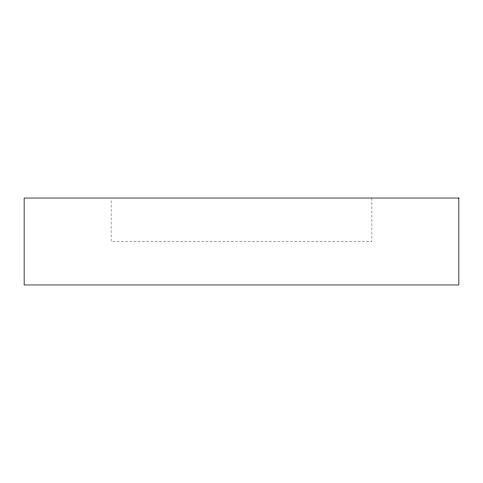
<?xml version="1.0" encoding="UTF-8"?>
<svg xmlns="http://www.w3.org/2000/svg" width="483" height="483" viewBox="0 0 483 483"><rect width="100%" height="100%" fill="white"/><g stroke="black" fill="none" stroke-linecap="round" stroke-linejoin="round"><path stroke-width="0.36" stroke-dasharray="2.42 1.81" d="M371.91 198.03L371.91 241.5L111.09 241.5L111.09 199.527"/><path stroke-width="0.72" d="M458.85 198.03L24.15 198.03L24.15 284.97L458.85 284.97L458.85 198.03"/></g></svg>
